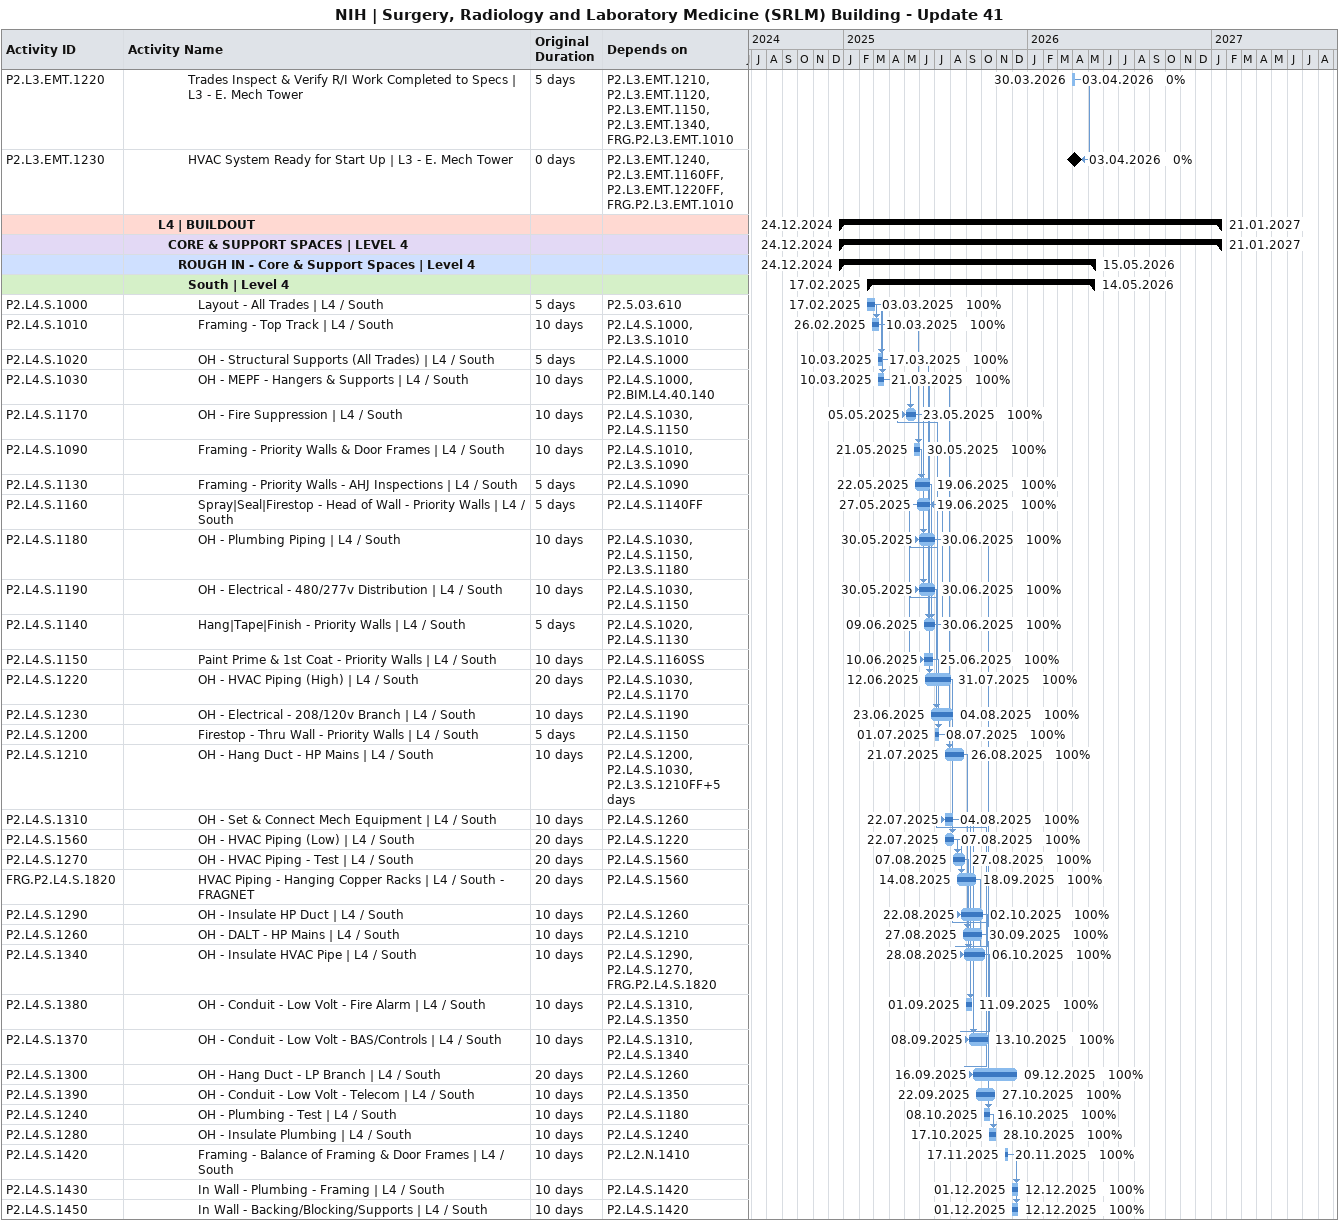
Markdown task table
NIH | Surgery, Radiology and Laboratory Medicine (SRLM) Building - Update 41

| ID | Level | Task | Original duration | Start | Finish | Predecessors | % complete |
|---|---|---|---|---|---|---|---|
| P2.L3.EMT.1220 | 7 | Trades Inspect & Verify R/I Work Completed to Specs \| L3 - E. Mech Tower | 5d | 2026-03-30 | 2026-04-03 | P2.L3.EMT.1210, P2.L3.EMT.1120, P2.L3.EMT.1150, P2.L3.EMT.1340, FRG.P2.L3.EMT.1010 | 0 |
| P2.L3.EMT.1230 | 7 | HVAC System Ready for Start Up \| L3 - E. Mech Tower | 0d | 2026-04-03 | 2026-04-03 | P2.L3.EMT.1240, P2.L3.EMT.1160FF, P2.L3.EMT.1220FF, FRG.P2.L3.EMT.1010 | 0 |
|  | 4 | **L4 \| BUILDOUT** |  | 2024-12-24 | 2027-01-21 |  |  |
|  | 5 | **CORE & SUPPORT SPACES \| LEVEL 4** |  | 2024-12-24 | 2027-01-21 |  |  |
|  | 6 | **ROUGH IN - Core & Support Spaces \| Level 4** |  | 2024-12-24 | 2026-05-15 |  |  |
|  | 7 | **South \| Level 4** |  | 2025-02-17 | 2026-05-14 |  |  |
| P2.L4.S.1000 | 8 | Layout - All Trades \| L4 / South | 5d | 2025-02-17 | 2025-03-03 | P2.5.03.610 | 100 |
| P2.L4.S.1010 | 8 | Framing - Top Track \| L4 / South | 10d | 2025-02-26 | 2025-03-10 | P2.L4.S.1000, P2.L3.S.1010 | 100 |
| P2.L4.S.1020 | 8 | OH - Structural Supports (All Trades) \| L4 / South | 5d | 2025-03-10 | 2025-03-17 | P2.L4.S.1000 | 100 |
| P2.L4.S.1030 | 8 | OH - MEPF - Hangers & Supports \| L4 / South | 10d | 2025-03-10 | 2025-03-21 | P2.L4.S.1000, P2.BIM.L4.40.140 | 100 |
| P2.L4.S.1170 | 8 | OH - Fire Suppression \| L4 / South | 10d | 2025-05-05 | 2025-05-23 | P2.L4.S.1030, P2.L4.S.1150 | 100 |
| P2.L4.S.1090 | 8 | Framing - Priority Walls & Door Frames \| L4 / South | 10d | 2025-05-21 | 2025-05-30 | P2.L4.S.1010, P2.L3.S.1090 | 100 |
| P2.L4.S.1130 | 8 | Framing - Priority Walls - AHJ Inspections \| L4 / South | 5d | 2025-05-22 | 2025-06-19 | P2.L4.S.1090 | 100 |
| P2.L4.S.1160 | 8 | Spray\|Seal\|Firestop - Head of Wall - Priority Walls \| L4 / South | 5d | 2025-05-27 | 2025-06-19 | P2.L4.S.1140FF | 100 |
| P2.L4.S.1180 | 8 | OH - Plumbing Piping \| L4 / South | 10d | 2025-05-30 | 2025-06-30 | P2.L4.S.1030, P2.L4.S.1150, P2.L3.S.1180 | 100 |
| P2.L4.S.1190 | 8 | OH - Electrical - 480/277v Distribution \| L4 / South | 10d | 2025-05-30 | 2025-06-30 | P2.L4.S.1030, P2.L4.S.1150 | 100 |
| P2.L4.S.1140 | 8 | Hang\|Tape\|Finish - Priority Walls \| L4 / South | 5d | 2025-06-09 | 2025-06-30 | P2.L4.S.1020, P2.L4.S.1130 | 100 |
| P2.L4.S.1150 | 8 | Paint Prime & 1st Coat - Priority Walls \| L4 / South | 10d | 2025-06-10 | 2025-06-25 | P2.L4.S.1160SS | 100 |
| P2.L4.S.1220 | 8 | OH - HVAC Piping (High) \| L4 / South | 20d | 2025-06-12 | 2025-07-31 | P2.L4.S.1030, P2.L4.S.1170 | 100 |
| P2.L4.S.1230 | 8 | OH - Electrical - 208/120v Branch \| L4 / South | 10d | 2025-06-23 | 2025-08-04 | P2.L4.S.1190 | 100 |
| P2.L4.S.1200 | 8 | Firestop - Thru Wall - Priority Walls \| L4 / South | 5d | 2025-07-01 | 2025-07-08 | P2.L4.S.1150 | 100 |
| P2.L4.S.1210 | 8 | OH - Hang Duct - HP Mains \| L4 / South | 10d | 2025-07-21 | 2025-08-26 | P2.L4.S.1200, P2.L4.S.1030, P2.L3.S.1210FF+5d | 100 |
| P2.L4.S.1310 | 8 | OH - Set & Connect Mech Equipment \| L4 / South | 10d | 2025-07-22 | 2025-08-04 | P2.L4.S.1260 | 100 |
| P2.L4.S.1560 | 8 | OH - HVAC Piping (Low) \| L4 / South | 20d | 2025-07-22 | 2025-08-07 | P2.L4.S.1220 | 100 |
| P2.L4.S.1270 | 8 | OH - HVAC Piping - Test \| L4 / South | 20d | 2025-08-07 | 2025-08-27 | P2.L4.S.1560 | 100 |
| FRG.P2.L4.S.1820 | 8 | HVAC Piping - Hanging Copper Racks \| L4 / South - FRAGNET | 20d | 2025-08-14 | 2025-09-18 | P2.L4.S.1560 | 100 |
| P2.L4.S.1290 | 8 | OH - Insulate HP Duct \| L4 / South | 10d | 2025-08-22 | 2025-10-02 | P2.L4.S.1260 | 100 |
| P2.L4.S.1260 | 8 | OH - DALT - HP Mains \| L4 / South | 10d | 2025-08-27 | 2025-09-30 | P2.L4.S.1210 | 100 |
| P2.L4.S.1340 | 8 | OH - Insulate HVAC Pipe \| L4 / South | 10d | 2025-08-28 | 2025-10-06 | P2.L4.S.1290, P2.L4.S.1270, FRG.P2.L4.S.1820 | 100 |
| P2.L4.S.1380 | 8 | OH - Conduit - Low Volt - Fire Alarm \| L4 / South | 10d | 2025-09-01 | 2025-09-11 | P2.L4.S.1310, P2.L4.S.1350 | 100 |
| P2.L4.S.1370 | 8 | OH - Conduit - Low Volt - BAS/Controls \| L4 / South | 10d | 2025-09-08 | 2025-10-13 | P2.L4.S.1310, P2.L4.S.1340 | 100 |
| P2.L4.S.1300 | 8 | OH - Hang Duct - LP Branch \| L4 / South | 20d | 2025-09-16 | 2025-12-09 | P2.L4.S.1260 | 100 |
| P2.L4.S.1390 | 8 | OH - Conduit - Low Volt - Telecom \| L4 / South | 10d | 2025-09-22 | 2025-10-27 | P2.L4.S.1350 | 100 |
| P2.L4.S.1240 | 8 | OH - Plumbing - Test \| L4 / South | 10d | 2025-10-08 | 2025-10-16 | P2.L4.S.1180 | 100 |
| P2.L4.S.1280 | 8 | OH - Insulate Plumbing \| L4 / South | 10d | 2025-10-17 | 2025-10-28 | P2.L4.S.1240 | 100 |
| P2.L4.S.1420 | 8 | Framing - Balance of Framing & Door Frames \| L4 / South | 10d | 2025-11-17 | 2025-11-20 | P2.L2.N.1410 | 100 |
| P2.L4.S.1430 | 8 | In Wall - Plumbing - Framing \| L4 / South | 10d | 2025-12-01 | 2025-12-12 | P2.L4.S.1420 | 100 |
| P2.L4.S.1450 | 8 | In Wall - Backing/Blocking/Supports \| L4 / South | 10d | 2025-12-01 | 2025-12-12 | P2.L4.S.1420 | 100 |
